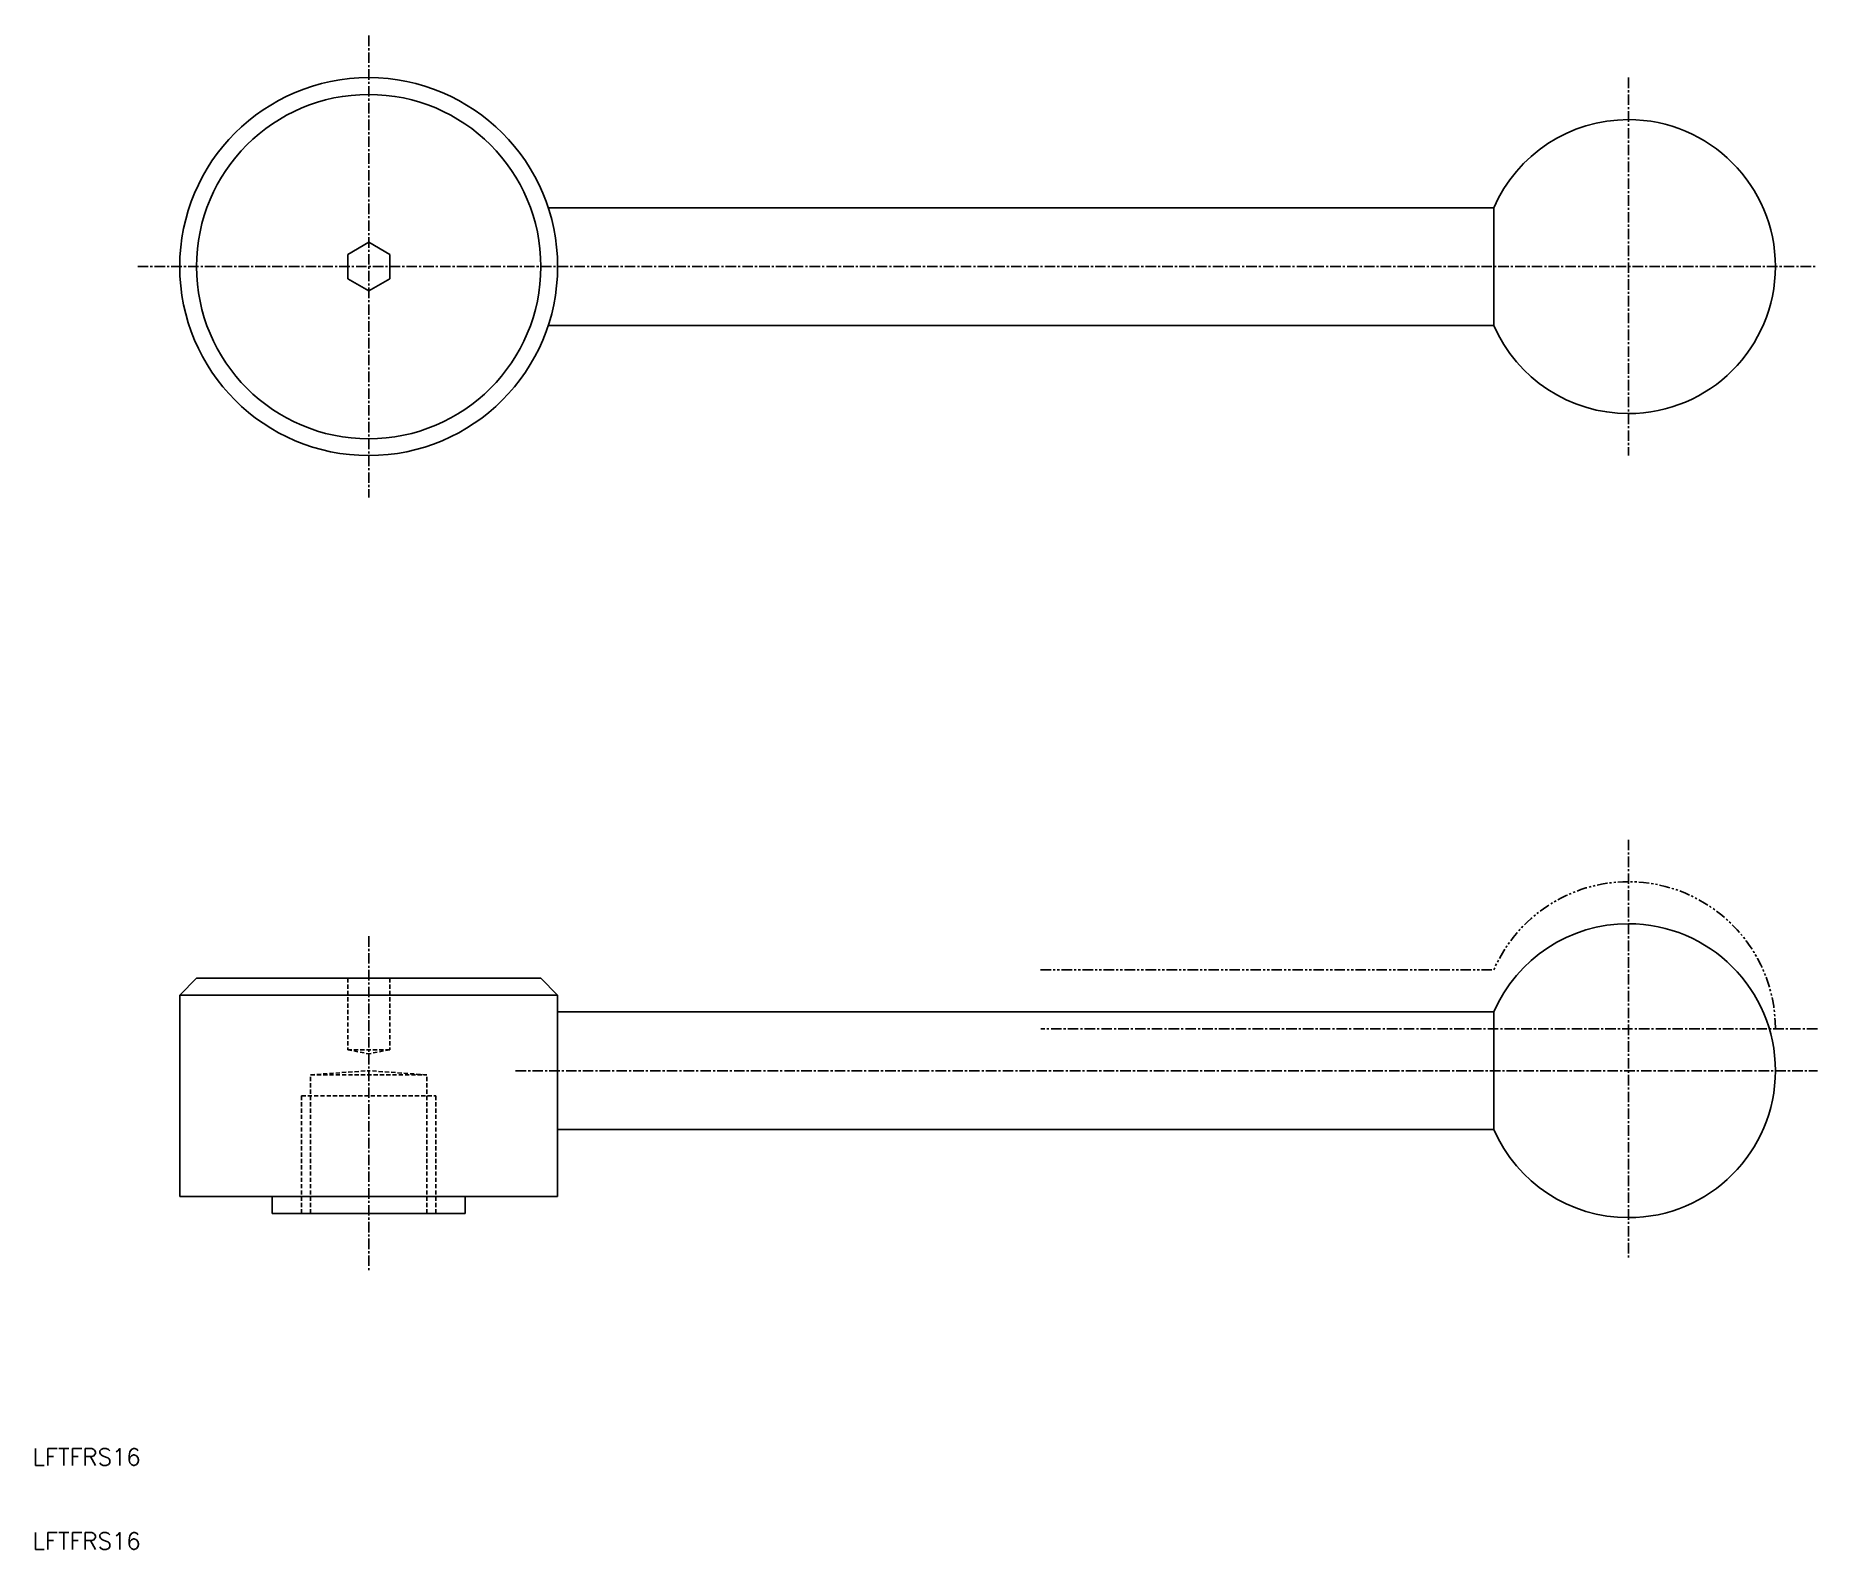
# Model space of a CAD drawing. Extents: x 10 to 223, y 10 to 190.
import ezdxf

# ---------------------------------------------------------------- set-up
doc = ezdxf.new("R2010")
doc.units = 0
for name, pattern in [('CENTER', [2, 1.25, -0.25, 0.25, -0.25]), ('DASHED', [0.75, 0.5, -0.25]), ('PHANTOM', [2.5, 1.25, -0.25, 0.25, -0.25, 0.25, -0.25])]:
    doc.linetypes.add(name, pattern=pattern)
doc.layers.get('0').update_dxf_attribs({"linetype": 'CONTINUOUS'})
doc.layers.add('CENTER', color=1, linetype='CENTER')
doc.styles.get("Standard").update_dxf_attribs({"font": 'txt.shx'})

msp = doc.modelspace()

# ---------------------------------------------------------------- linework, layer by layer
at = {"color": 7, "linetype": 'CONTINUOUS'}
for p, q in [((71.38, 169.75), (183.96, 169.75)), ((183.96, 169.75), (183.96, 155.75)), ((50, 165.64), (47.5, 164.2)), ((52.5, 164.2), (50, 165.64)), ((47.5, 164.2), (47.5, 161.31)), ((52.5, 161.31), (52.5, 164.2)), ((47.5, 161.31), (50, 159.87)), ((50, 159.87), (52.5, 161.31)), ((183.96, 155.75), (71.38, 155.75)), ((27.5, 76), (29.5, 78)), ((70.5, 78), (29.5, 78)), ((70.5, 78), (72.5, 76)), ((27.5, 76), (72.5, 76)), ((27.5, 76), (27.5, 52)), ((72.5, 52), (72.5, 76)), ((72.5, 74), (183.96, 74)), ((183.96, 74), (183.96, 60)), ((183.96, 60), (72.5, 60)), ((27.5, 52), (72.5, 52)), ((38.5, 52), (38.5, 50)), ((61.5, 50), (61.5, 52)), ((38.5, 50), (61.5, 50))]:
    msp.add_line(p, q, dxfattribs=at)
at = {"color": 3, "linetype": 'PHANTOM'}
msp.add_line((130, 79), (183.96, 79), dxfattribs=at)
at = {"color": 3, "linetype": 'DASHED'}
for p, q in [((47.5, 78), (47.5, 69.5)), ((52.5, 78), (52.5, 69.5)), ((52.5, 69.5), (47.5, 69.5)), ((47.5, 69.5), (50, 69)), ((52.5, 69.5), (50, 69)), ((43.08, 66.5), (50, 67)), ((43.08, 50), (43.08, 66.5)), ((43.08, 66.5), (56.92, 66.5)), ((56.92, 66.5), (50, 67)), ((56.92, 50), (56.92, 66.5)), ((42, 64), (58, 64)), ((42, 64), (42, 63)), ((58, 64), (58, 63)), ((42, 50), (42, 63)), ((58, 50), (58, 63))]:
    msp.add_line(p, q, dxfattribs=at)
at = {"color": 7, "linetype": 'CONTINUOUS'}
for radius in [22.5, 20.5]:
    msp.add_circle((50, 162.75), radius, dxfattribs=at)
for centre, start, end in [((200, 162.75), 90, 156.4218), ((200, 162.75), 270, 90), ((200, 162.75), 203.5782, 270), ((200, 67), 90, 156.4218), ((200, 67), 270, 90), ((200, 67), 203.5782, 270)]:
    msp.add_arc(centre, 17.5, start, end, dxfattribs=at)
at = {"color": 3, "linetype": 'PHANTOM'}
for start, end in [(90, 156.4218), (0, 90)]:
    msp.add_arc((200, 72), 17.5, start, end, dxfattribs=at)
at = {"layer": 'CENTER', "color": 1, "linetype": 'CENTER'}
for p, q in [((50, 190.25), (50, 135.25)), ((200, 185.25), (200, 140.25)), ((22.5, 162.75), (222.5, 162.75)), ((200, 94.5), (200, 44.5)), ((50, 83), (50, 43.08)), ((222.5, 72), (130.04, 72)), ((67.5, 67), (222.5, 67))]:
    msp.add_line(p, q, dxfattribs=at)

# ---------------------------------------------------------------- texts
at = {"color": 7, "linetype": 'CONTINUOUS'}
for p in [(10, 20), (10, 10)]:
    msp.add_text('LFTFRS16', height=2, dxfattribs=at).set_placement(p)

doc.saveas('drawing.dxf')
